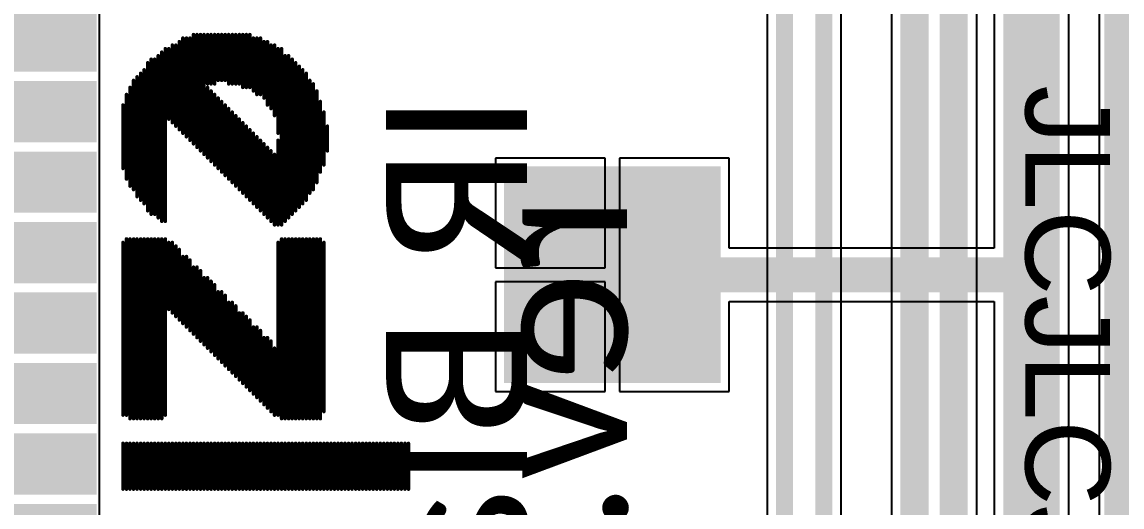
# Model space of a CAD drawing. Header units: millimetres. Extents: x -0.42 to 2.4, y -0.33 to 1.81.
# Drawn here: x 1.186 to 1.966, y 0.5 to 0.844 of the extents above; entities that cross this region are included whole.
import ezdxf

# ---------------------------------------------------------------- set-up
doc = ezdxf.new("R2010")
doc.units = ezdxf.units.MM
doc.header["$MEASUREMENT"] = 0
for name, color, linetype in [('BottomLayer', 5, 'Continuous'), ('BottomOverlay', 54, 'Continuous'), ('KeepOutLayer', 6, 'Continuous'), ('Mechanical2', 216, 'Continuous'), ('TopLayer', 1, 'Continuous'), ('TopOverlay', 2, 'Continuous'), ('TopPaste', 8, 'Continuous'), ('TopSolder', 216, 'Continuous')]:
    doc.layers.add(name, color=color, linetype=linetype)
doc.styles.add('Arial', font='arial.ttf', dxfattribs={"height": 0.2})
doc.styles.add('Calibri', font='calibriz.ttf', dxfattribs={"height": 0.2})

# ---------------------------------------------------------------- blocks, each defined once
blk = doc.blocks.new('41_SMD_M______19')
at = {"layer": 'KeepOutLayer'}
blk.add_hatch(color=6, dxfattribs=at).paths.add_polyline_path([(-0.356, 0.40492), (0.356, 0.40492), (0.356, 0.64492), (-0.356, 0.64492)])
at = {"layer": 'TopLayer'}
for points in [[(-0.13189, 0.12244), (0.01378, 0.12244), (0.01378, -0.02323), (-0.13189, -0.02323)], [(-0.24252, -0.37913), (-0.24252, -0.32008), (-0.20709, -0.32008), (-0.20709, -0.37913)], [(-0.19252, -0.37913), (-0.19252, -0.32008), (-0.15709, -0.32008), (-0.15709, -0.37913)], [(-0.14252, -0.37913), (-0.14252, -0.32008), (-0.10709, -0.32008), (-0.10709, -0.37913)], [(-0.09252, -0.37913), (-0.09252, -0.32008), (-0.05709, -0.32008), (-0.05709, -0.37913)], [(-0.04252, -0.37913), (-0.04252, -0.32008), (-0.00709, -0.32008), (-0.00709, -0.37913)], [(0.00748, -0.37913), (0.00748, -0.32008), (0.04291, -0.32008), (0.04291, -0.37913)], [(0.05748, -0.37913), (0.05748, -0.32008), (0.09291, -0.32008), (0.09291, -0.37913)]]:
    blk.add_hatch(color=1, dxfattribs=at).paths.add_polyline_path(points)
at = {"layer": 'TopPaste'}
for points in [[(-0.13189, 0.12244), (0.01378, 0.12244), (0.01378, -0.02323), (-0.13189, -0.02323)], [(-0.24252, -0.37913), (-0.24252, -0.32008), (-0.20709, -0.32008), (-0.20709, -0.37913)], [(-0.19252, -0.37913), (-0.19252, -0.32008), (-0.15709, -0.32008), (-0.15709, -0.37913)], [(-0.14252, -0.37913), (-0.14252, -0.32008), (-0.10709, -0.32008), (-0.10709, -0.37913)], [(-0.09252, -0.37913), (-0.09252, -0.32008), (-0.05709, -0.32008), (-0.05709, -0.37913)], [(-0.04252, -0.37913), (-0.04252, -0.32008), (-0.00709, -0.32008), (-0.00709, -0.37913)], [(0.00748, -0.37913), (0.00748, -0.32008), (0.04291, -0.32008), (0.04291, -0.37913)], [(0.05748, -0.37913), (0.05748, -0.32008), (0.09291, -0.32008), (0.09291, -0.37913)]]:
    blk.add_hatch(color=8, dxfattribs=at).paths.add_polyline_path(points)
at = {"layer": 'TopSolder'}
for points in [[(-0.13589, 0.12644), (0.01778, 0.12644), (0.01778, -0.02723), (-0.13589, -0.02723)], [(-0.24652, -0.38313), (-0.24652, -0.31608), (-0.20309, -0.31608), (-0.20309, -0.38313)], [(-0.19652, -0.38313), (-0.19652, -0.31608), (-0.15309, -0.31608), (-0.15309, -0.38313)], [(-0.14652, -0.38313), (-0.14652, -0.31608), (-0.10309, -0.31608), (-0.10309, -0.38313)], [(-0.09652, -0.38313), (-0.09652, -0.31608), (-0.05309, -0.31608), (-0.05309, -0.38313)], [(-0.04652, -0.38313), (-0.04652, -0.31608), (-0.00309, -0.31608), (-0.00309, -0.38313)], [(0.00348, -0.38313), (0.00348, -0.31608), (0.04691, -0.31608), (0.04691, -0.38313)], [(0.05348, -0.38313), (0.05348, -0.31608), (0.09691, -0.31608), (0.09691, -0.38313)], [(0.10348, -0.38313), (0.10348, -0.31608), (0.14691, -0.31608), (0.14691, -0.38313)]]:
    blk.add_hatch(color=216, dxfattribs=at).paths.add_polyline_path(points)
at = {"layer": 'TopOverlay', "const_width": 0.005}
blk.add_lwpolyline([(-0.35809, 0.40331), (0.35771, 0.40331)], dxfattribs=at)

msp = doc.modelspace()

# ---------------------------------------------------------------- hatches: boundary and pattern name
at = {"layer": 'TopLayer'}
msp.add_hatch(color=1, dxfattribs=at).paths.add_polyline_path([(1.882, 0.23), (1.922, 0.23), (1.922, 1.119), (1.882, 1.119)])

# ---------------------------------------------------------------- linework, layer by layer
at = {"layer": 'BottomLayer'}
for p, q in [((1.95, 1.448), (1.95, -0.168)), ((1.86309, 0.06139), (1.86309, 1.22914)), ((1.80269, 1.14324), (1.80269, 0.22276)), ((1.71443, 1.01905), (1.71443, 0.44074)), ((1.76684, 0.43761), (1.76684, 0.89038))]:
    msp.add_line(p, q, dxfattribs=at)
for points, const_width in [([(1.84677, 0.02468), (1.84677, 1.26302)], 0.02), ([(1.819, 0.216), (1.819, 1.15)], 0.02), ([(1.72667, 0.43567), (1.72667, 1.032)], 0.012), ([(1.75461, 0.43761), (1.75461, 0.90333)], 0.012)]:
    msp.add_lwpolyline(points, dxfattribs=dict(at, const_width=const_width))
at = {"layer": 'Mechanical2', "const_width": 0.01}
msp.add_lwpolyline([(1.95866, -0.178), (1.95866, 1.45586)], dxfattribs=at)
at = {"layer": 'TopLayer'}
for p, q in [((1.95, 1.448), (1.95, -0.168)), ((1.87551, 0.91447), (1.87551, 0.68343)), ((1.92849, 0.30055), (1.92849, 0.91047)), ((1.24092, 0.80903), (1.24092, 0.8516)), ((1.24092, 0.80531), (1.24092, 0.80903)), ((1.24092, 0.8016), (1.24092, 0.80531)), ((1.24092, 0.75903), (1.24092, 0.8016)), ((1.24092, 0.75531), (1.24092, 0.75903)), ((1.24092, 0.7516), (1.24092, 0.75531)), ((1.24092, 0.70903), (1.24092, 0.7516)), ((1.59961, 0.7474), (1.52177, 0.7474)), ((1.52177, 0.7474), (1.52177, 0.66957)), ((1.59961, 0.66957), (1.59961, 0.7474)), ((1.68744, 0.7474), (1.60961, 0.7474)), ((1.60961, 0.7474), (1.60961, 0.66457)), ((1.68744, 0.68343), (1.68744, 0.7474)), ((1.24092, 0.70531), (1.24092, 0.70903)), ((1.24092, 0.7016), (1.24092, 0.70531)), ((1.24092, 0.65903), (1.24092, 0.7016)), ((1.87551, 0.68343), (1.68744, 0.68343)), ((1.52177, 0.66957), (1.59961, 0.66957)), ((1.60961, 0.66457), (1.60961, 0.58173)), ((1.24092, 0.65531), (1.24092, 0.65903)), ((1.59961, 0.65957), (1.52177, 0.65957)), ((1.52177, 0.65957), (1.52177, 0.58173)), ((1.59961, 0.58173), (1.59961, 0.65957)), ((1.24092, 0.6516), (1.24092, 0.65531)), ((1.24092, 0.60903), (1.24092, 0.6516)), ((1.68744, 0.58173), (1.68744, 0.6457)), ((1.68744, 0.6457), (1.87551, 0.6457)), ((1.87551, 0.6457), (1.87551, 0.29655)), ((1.24092, 0.60531), (1.24092, 0.60903)), ((1.24092, 0.6016), (1.24092, 0.60531)), ((1.24092, 0.55903), (1.24092, 0.6016)), ((1.52177, 0.58173), (1.59961, 0.58173)), ((1.60961, 0.58173), (1.68744, 0.58173)), ((1.24092, 0.55531), (1.24092, 0.55903)), ((1.24092, 0.5516), (1.24092, 0.55531)), ((1.24092, 0.50903), (1.24092, 0.5516)), ((1.24092, 0.50531), (1.24092, 0.50903)), ((1.24092, 0.5016), (1.24092, 0.50531)), ((1.24092, 0.45903), (1.24092, 0.5016))]:
    msp.add_line(p, q, dxfattribs=at)
at = {"layer": 'TopLayer', "const_width": 0.025}
for points in [[(1.90461, 0.663), (1.90461, 0.95)], [(1.60461, 0.66457), (1.90304, 0.66457)], [(1.90304, 0.66457), (1.90461, 0.663)], [(1.90461, 0.26102), (1.90461, 0.663)]]:
    msp.add_lwpolyline(points, dxfattribs=at)
at = {"layer": 'TopLayer', "const_width": 0.0125}
for points in [[(1.59836, 0.66457, 1), (1.61086, 0.66457, 1)], [(1.89679, 0.66457, 1), (1.90929, 0.66457, 1)], [(1.89679, 0.66457, 1), (1.90929, 0.66457, 1)], [(1.89836, 0.663, 1), (1.91086, 0.663, 1)], [(1.89836, 0.663, 1), (1.91086, 0.663, 1)], [(1.89836, 0.663, 1), (1.91086, 0.663, 1)]]:
    msp.add_lwpolyline(points, format="xyb", close=True, dxfattribs=at)
at = {"layer": 'TopOverlay', "const_width": 0.0025}
for points in [[(1.3075, 0.7575), (1.3075, 0.835)], [(1.31, 0.755), (1.31, 0.835)], [(1.3125, 0.7525), (1.3125, 0.835)], [(1.315, 0.75), (1.315, 0.835)], [(1.3175, 0.8), (1.3175, 0.835)], [(1.32, 0.8), (1.32, 0.835)], [(1.3225, 0.8), (1.3225, 0.835)], [(1.325, 0.8025), (1.325, 0.835)], [(1.3275, 0.8025), (1.3275, 0.835)], [(1.33, 0.8025), (1.33, 0.835)], [(1.3325, 0.8), (1.3325, 0.835)], [(1.335, 0.8), (1.335, 0.835)], [(1.3375, 0.8), (1.3375, 0.835)], [(1.34, 0.8), (1.34, 0.835)], [(1.3425, 0.7975), (1.3425, 0.835)], [(1.345, 0.7975), (1.345, 0.835)], [(1.3475, 0.7975), (1.3475, 0.835)], [(1.2925, 0.7725), (1.2925, 0.8275)], [(1.295, 0.77), (1.295, 0.8275)], [(1.2975, 0.7675), (1.2975, 0.83)], [(1.3, 0.765), (1.3, 0.8325)], [(1.3025, 0.7625), (1.3025, 0.8325)], [(1.305, 0.76), (1.305, 0.8325)], [(1.35, 0.795), (1.35, 0.8325)], [(1.3525, 0.7925), (1.3525, 0.8325)], [(1.355, 0.7925), (1.355, 0.8325)], [(1.3575, 0.79), (1.3575, 0.83)], [(1.36, 0.785), (1.36, 0.83)], [(1.3625, 0.7825), (1.3625, 0.8275)], [(1.365, 0.7775), (1.365, 0.8275)], [(1.2825, 0.705), (1.2825, 0.82)], [(1.285, 0.7025), (1.285, 0.8225)], [(1.2875, 0.7025), (1.2875, 0.825)], [(1.29, 0.775), (1.29, 0.825)], [(1.3675, 0.765), (1.3675, 0.825)], [(1.37, 0.7), (1.37, 0.825)], [(1.3725, 0.7025), (1.3725, 0.82)], [(1.375, 0.705), (1.375, 0.82)], [(1.275, 0.71), (1.275, 0.815)], [(1.2775, 0.7075), (1.2775, 0.8175)], [(1.28, 0.7075), (1.28, 0.8175)], [(1.3775, 0.7075), (1.3775, 0.8175)], [(1.38, 0.71), (1.38, 0.815)], [(1.3825, 0.7125), (1.3825, 0.8125)], [(1.265, 0.725), (1.265, 0.8025)], [(1.2675, 0.72), (1.2675, 0.805)], [(1.27, 0.7175), (1.27, 0.8075)], [(1.2725, 0.715), (1.2725, 0.81)], [(1.385, 0.715), (1.385, 0.81)], [(1.3875, 0.7175), (1.3875, 0.8075)], [(1.39, 0.7225), (1.39, 0.8025)], [(1.2625, 0.7275), (1.2625, 0.7975)], [(1.3175, 0.7475), (1.3175, 0.7975)], [(1.32, 0.745), (1.32, 0.795)], [(1.3925, 0.725), (1.3925, 0.8)], [(1.395, 0.73), (1.395, 0.795)], [(1.26, 0.7325), (1.26, 0.7925)], [(1.3225, 0.7425), (1.3225, 0.7925)], [(1.325, 0.74), (1.325, 0.79)], [(1.3275, 0.7375), (1.3275, 0.7875)], [(1.3975, 0.7375), (1.3975, 0.7875)], [(1.2575, 0.74), (1.2575, 0.785)], [(1.33, 0.735), (1.33, 0.785)], [(1.3325, 0.7325), (1.3325, 0.7825)], [(1.335, 0.73), (1.335, 0.78)], [(1.4, 0.7425), (1.4, 0.78)], [(1.3375, 0.7275), (1.3375, 0.7775)], [(1.34, 0.725), (1.34, 0.775)], [(1.3425, 0.7225), (1.3425, 0.7725)], [(1.345, 0.72), (1.345, 0.77)], [(1.3475, 0.7175), (1.3475, 0.7675)], [(1.35, 0.715), (1.35, 0.765)], [(1.4025, 0.7525), (1.4025, 0.77)], [(1.3525, 0.7125), (1.3525, 0.7625)], [(1.355, 0.71), (1.355, 0.76)], [(1.3575, 0.7075), (1.3575, 0.7575)], [(1.3675, 0.7), (1.3675, 0.76)], [(1.36, 0.705), (1.36, 0.755)], [(1.3625, 0.7025), (1.3625, 0.7525)], [(1.365, 0.7), (1.365, 0.75)], [(1.2575, 0.565), (1.2575, 0.6875)], [(1.26, 0.565), (1.26, 0.69)], [(1.2625, 0.5625), (1.2625, 0.69)], [(1.265, 0.5625), (1.265, 0.69)], [(1.2675, 0.5625), (1.2675, 0.69)], [(1.27, 0.5625), (1.27, 0.69)], [(1.2725, 0.5625), (1.2725, 0.69)], [(1.275, 0.5625), (1.275, 0.69)], [(1.2775, 0.5625), (1.2775, 0.69)], [(1.28, 0.5625), (1.28, 0.69)], [(1.2825, 0.5625), (1.2825, 0.69)], [(1.285, 0.5625), (1.285, 0.69)], [(1.2875, 0.565), (1.2875, 0.69)], [(1.29, 0.64), (1.29, 0.6875)], [(1.2925, 0.6375), (1.2925, 0.6875)], [(1.3675, 0.565), (1.3675, 0.6875)], [(1.37, 0.5625), (1.37, 0.69)], [(1.3725, 0.5625), (1.3725, 0.69)], [(1.375, 0.5625), (1.375, 0.69)], [(1.3775, 0.5625), (1.3775, 0.69)], [(1.38, 0.5625), (1.38, 0.69)], [(1.3825, 0.5625), (1.3825, 0.69)], [(1.385, 0.5625), (1.385, 0.69)], [(1.3875, 0.5625), (1.3875, 0.69)], [(1.39, 0.5625), (1.39, 0.69)], [(1.3925, 0.5625), (1.3925, 0.69)], [(1.395, 0.5625), (1.395, 0.69)], [(1.3975, 0.5625), (1.3975, 0.69)], [(1.4, 0.5675), (1.4, 0.6875)], [(1.295, 0.635), (1.295, 0.685)], [(1.2975, 0.6325), (1.2975, 0.6825)], [(1.3, 0.63), (1.3, 0.6775)], [(1.3025, 0.6275), (1.3025, 0.6775)], [(1.305, 0.625), (1.305, 0.675)], [(1.3075, 0.6225), (1.3075, 0.67)], [(1.31, 0.62), (1.31, 0.67)], [(1.3125, 0.6175), (1.3125, 0.6675)], [(1.315, 0.615), (1.315, 0.6625)], [(1.3175, 0.6125), (1.3175, 0.6625)], [(1.32, 0.61), (1.32, 0.66)], [(1.3225, 0.6075), (1.3225, 0.6575)], [(1.325, 0.605), (1.325, 0.6525)], [(1.3275, 0.6025), (1.3275, 0.6525)], [(1.33, 0.6), (1.33, 0.65)], [(1.3325, 0.5975), (1.3325, 0.645)], [(1.335, 0.595), (1.335, 0.645)], [(1.3375, 0.5925), (1.3375, 0.6425)], [(1.34, 0.59), (1.34, 0.6375)], [(1.3425, 0.5875), (1.3425, 0.6375)], [(1.345, 0.585), (1.345, 0.635)], [(1.3475, 0.5825), (1.3475, 0.6325)], [(1.35, 0.58), (1.35, 0.6275)], [(1.3525, 0.5775), (1.3525, 0.6275)], [(1.355, 0.575), (1.355, 0.625)], [(1.3575, 0.5725), (1.3575, 0.62)], [(1.36, 0.57), (1.36, 0.62)], [(1.3625, 0.5675), (1.3625, 0.6175)], [(1.365, 0.565), (1.365, 0.6125)], [(1.2575, 0.5125), (1.2575, 0.545)], [(1.26, 0.5125), (1.26, 0.545)], [(1.2625, 0.5125), (1.2625, 0.545)], [(1.265, 0.5125), (1.265, 0.545)], [(1.2675, 0.5125), (1.2675, 0.545)], [(1.27, 0.5125), (1.27, 0.545)], [(1.2725, 0.5125), (1.2725, 0.545)], [(1.275, 0.5125), (1.275, 0.545)], [(1.2775, 0.5125), (1.2775, 0.545)], [(1.28, 0.5125), (1.28, 0.545)], [(1.2825, 0.5125), (1.2825, 0.545)], [(1.285, 0.5125), (1.285, 0.545)], [(1.2875, 0.5125), (1.2875, 0.545)], [(1.29, 0.5125), (1.29, 0.545)], [(1.2925, 0.5125), (1.2925, 0.545)], [(1.295, 0.5125), (1.295, 0.545)], [(1.2975, 0.5125), (1.2975, 0.545)], [(1.3, 0.5125), (1.3, 0.545)], [(1.3025, 0.5125), (1.3025, 0.545)], [(1.305, 0.5125), (1.305, 0.545)], [(1.3075, 0.5125), (1.3075, 0.545)], [(1.31, 0.5125), (1.31, 0.545)], [(1.3125, 0.5125), (1.3125, 0.545)], [(1.315, 0.5125), (1.315, 0.545)], [(1.3175, 0.5125), (1.3175, 0.545)], [(1.32, 0.5125), (1.32, 0.545)], [(1.3225, 0.5125), (1.3225, 0.545)], [(1.325, 0.5125), (1.325, 0.545)], [(1.3275, 0.5125), (1.3275, 0.545)], [(1.33, 0.5125), (1.33, 0.545)], [(1.3325, 0.5125), (1.3325, 0.545)], [(1.335, 0.5125), (1.335, 0.545)], [(1.3375, 0.5125), (1.3375, 0.545)], [(1.34, 0.5125), (1.34, 0.545)], [(1.3425, 0.5125), (1.3425, 0.545)], [(1.345, 0.5125), (1.345, 0.545)], [(1.3475, 0.5125), (1.3475, 0.545)], [(1.35, 0.5125), (1.35, 0.545)], [(1.3525, 0.5125), (1.3525, 0.545)], [(1.355, 0.5125), (1.355, 0.545)], [(1.3575, 0.5125), (1.3575, 0.545)], [(1.36, 0.5125), (1.36, 0.545)], [(1.3625, 0.5125), (1.3625, 0.545)], [(1.365, 0.5125), (1.365, 0.545)], [(1.3675, 0.5125), (1.3675, 0.545)], [(1.37, 0.5125), (1.37, 0.545)], [(1.3725, 0.5125), (1.3725, 0.545)], [(1.375, 0.5125), (1.375, 0.545)], [(1.3775, 0.5125), (1.3775, 0.545)], [(1.38, 0.5125), (1.38, 0.545)], [(1.3825, 0.5125), (1.3825, 0.545)], [(1.385, 0.5125), (1.385, 0.545)], [(1.3875, 0.5125), (1.3875, 0.545)], [(1.39, 0.5125), (1.39, 0.545)], [(1.3925, 0.5125), (1.3925, 0.545)], [(1.395, 0.5125), (1.395, 0.545)], [(1.3975, 0.5125), (1.3975, 0.545)], [(1.4, 0.5125), (1.4, 0.545)], [(1.4025, 0.5125), (1.4025, 0.545)], [(1.405, 0.5125), (1.405, 0.545)], [(1.4075, 0.5125), (1.4075, 0.545)], [(1.41, 0.5125), (1.41, 0.545)], [(1.4125, 0.5125), (1.4125, 0.545)], [(1.415, 0.5125), (1.415, 0.545)], [(1.4175, 0.5125), (1.4175, 0.545)], [(1.42, 0.5125), (1.42, 0.545)], [(1.4225, 0.5125), (1.4225, 0.545)], [(1.425, 0.5125), (1.425, 0.545)], [(1.4275, 0.5125), (1.4275, 0.545)], [(1.43, 0.5125), (1.43, 0.545)], [(1.4325, 0.5125), (1.4325, 0.545)], [(1.435, 0.5125), (1.435, 0.545)], [(1.4375, 0.5125), (1.4375, 0.545)], [(1.44, 0.5125), (1.44, 0.545)], [(1.4425, 0.5125), (1.4425, 0.545)], [(1.445, 0.5125), (1.445, 0.545)], [(1.4475, 0.5125), (1.4475, 0.545)], [(1.45, 0.5125), (1.45, 0.545)], [(1.4525, 0.5125), (1.4525, 0.545)], [(1.455, 0.5125), (1.455, 0.545)], [(1.4575, 0.5125), (1.4575, 0.545)], [(1.46, 0.5125), (1.46, 0.545)]]:
    msp.add_lwpolyline(points, dxfattribs=at)
at = {"layer": 'TopOverlay', "const_width": 0.00125}
for points in [[(1.30688, 0.835, 1), (1.30812, 0.835, 1)], [(1.30937, 0.835, 1), (1.31062, 0.835, 1)], [(1.31187, 0.835, 1), (1.31313, 0.835, 1)], [(1.31438, 0.835, 1), (1.31563, 0.835, 1)], [(1.31688, 0.835, 1), (1.31812, 0.835, 1)], [(1.31937, 0.835, 1), (1.32062, 0.835, 1)], [(1.32187, 0.835, 1), (1.32313, 0.835, 1)], [(1.32438, 0.835, 1), (1.32563, 0.835, 1)], [(1.32688, 0.835, 1), (1.32812, 0.835, 1)], [(1.32937, 0.835, 1), (1.33062, 0.835, 1)], [(1.33187, 0.835, 1), (1.33312, 0.835, 1)], [(1.33438, 0.835, 1), (1.33563, 0.835, 1)], [(1.33688, 0.835, 1), (1.33813, 0.835, 1)], [(1.33937, 0.835, 1), (1.34062, 0.835, 1)], [(1.34187, 0.835, 1), (1.34312, 0.835, 1)], [(1.34438, 0.835, 1), (1.34563, 0.835, 1)], [(1.34688, 0.835, 1), (1.34813, 0.835, 1)], [(1.29188, 0.8275, 1), (1.29313, 0.8275, 1)], [(1.29438, 0.8275, 1), (1.29563, 0.8275, 1)], [(1.29688, 0.83, 1), (1.29812, 0.83, 1)], [(1.29937, 0.8325, 1), (1.30062, 0.8325, 1)], [(1.30187, 0.8325, 1), (1.30313, 0.8325, 1)], [(1.30438, 0.8325, 1), (1.30563, 0.8325, 1)], [(1.34937, 0.8325, 1), (1.35062, 0.8325, 1)], [(1.35187, 0.8325, 1), (1.35312, 0.8325, 1)], [(1.35438, 0.8325, 1), (1.35563, 0.8325, 1)], [(1.35688, 0.83, 1), (1.35813, 0.83, 1)], [(1.35938, 0.83, 1), (1.36062, 0.83, 1)], [(1.36187, 0.8275, 1), (1.36312, 0.8275, 1)], [(1.36437, 0.8275, 1), (1.36563, 0.8275, 1)], [(1.28188, 0.82, 1), (1.28313, 0.82, 1)], [(1.28438, 0.8225, 1), (1.28563, 0.8225, 1)], [(1.28687, 0.825, 1), (1.28812, 0.825, 1)], [(1.28937, 0.825, 1), (1.29062, 0.825, 1)], [(1.36688, 0.825, 1), (1.36813, 0.825, 1)], [(1.36938, 0.825, 1), (1.37062, 0.825, 1)], [(1.37187, 0.82, 1), (1.37312, 0.82, 1)], [(1.37437, 0.82, 1), (1.37563, 0.82, 1)], [(1.27438, 0.815, 1), (1.27563, 0.815, 1)], [(1.27687, 0.8175, 1), (1.27812, 0.8175, 1)], [(1.27937, 0.8175, 1), (1.28062, 0.8175, 1)], [(1.37688, 0.8175, 1), (1.37813, 0.8175, 1)], [(1.37938, 0.815, 1), (1.38062, 0.815, 1)], [(1.38187, 0.8125, 1), (1.38312, 0.8125, 1)], [(1.26438, 0.8025, 1), (1.26562, 0.8025, 1)], [(1.26687, 0.805, 1), (1.26812, 0.805, 1)], [(1.26937, 0.8075, 1), (1.27062, 0.8075, 1)], [(1.27188, 0.81, 1), (1.27313, 0.81, 1)], [(1.32438, 0.8025, 1), (1.32563, 0.8025, 1)], [(1.32688, 0.8025, 1), (1.32812, 0.8025, 1)], [(1.32937, 0.8025, 1), (1.33062, 0.8025, 1)], [(1.38437, 0.81, 1), (1.38563, 0.81, 1)], [(1.38688, 0.8075, 1), (1.38813, 0.8075, 1)], [(1.38938, 0.8025, 1), (1.39062, 0.8025, 1)], [(1.26188, 0.7975, 1), (1.26313, 0.7975, 1)], [(1.31688, 0.8, 1), (1.31812, 0.8, 1)], [(1.31688, 0.7975, 1), (1.31812, 0.7975, 1)], [(1.31937, 0.8, 1), (1.32062, 0.8, 1)], [(1.31937, 0.795, 1), (1.32062, 0.795, 1)], [(1.32187, 0.8, 1), (1.32313, 0.8, 1)], [(1.33187, 0.8, 1), (1.33312, 0.8, 1)], [(1.33438, 0.8, 1), (1.33563, 0.8, 1)], [(1.33688, 0.8, 1), (1.33813, 0.8, 1)], [(1.33937, 0.8, 1), (1.34062, 0.8, 1)], [(1.34187, 0.7975, 1), (1.34312, 0.7975, 1)], [(1.34438, 0.7975, 1), (1.34563, 0.7975, 1)], [(1.34688, 0.7975, 1), (1.34813, 0.7975, 1)], [(1.34937, 0.795, 1), (1.35062, 0.795, 1)], [(1.39187, 0.8, 1), (1.39312, 0.8, 1)], [(1.39437, 0.795, 1), (1.39562, 0.795, 1)], [(1.25937, 0.7925, 1), (1.26063, 0.7925, 1)], [(1.32187, 0.7925, 1), (1.32313, 0.7925, 1)], [(1.32438, 0.79, 1), (1.32563, 0.79, 1)], [(1.32688, 0.7875, 1), (1.32812, 0.7875, 1)], [(1.35187, 0.7925, 1), (1.35312, 0.7925, 1)], [(1.35438, 0.7925, 1), (1.35563, 0.7925, 1)], [(1.35688, 0.79, 1), (1.35813, 0.79, 1)], [(1.39688, 0.7875, 1), (1.39813, 0.7875, 1)], [(1.25687, 0.785, 1), (1.25812, 0.785, 1)], [(1.32937, 0.785, 1), (1.33062, 0.785, 1)], [(1.33187, 0.7825, 1), (1.33312, 0.7825, 1)], [(1.33438, 0.78, 1), (1.33563, 0.78, 1)], [(1.35938, 0.785, 1), (1.36062, 0.785, 1)], [(1.36187, 0.7825, 1), (1.36312, 0.7825, 1)], [(1.39938, 0.78, 1), (1.40063, 0.78, 1)], [(1.28937, 0.775, 1), (1.29062, 0.775, 1)], [(1.29188, 0.7725, 1), (1.29313, 0.7725, 1)], [(1.33688, 0.7775, 1), (1.33813, 0.7775, 1)], [(1.33937, 0.775, 1), (1.34062, 0.775, 1)], [(1.34187, 0.7725, 1), (1.34312, 0.7725, 1)], [(1.36437, 0.7775, 1), (1.36563, 0.7775, 1)], [(1.29438, 0.77, 1), (1.29563, 0.77, 1)], [(1.29688, 0.7675, 1), (1.29812, 0.7675, 1)], [(1.29937, 0.765, 1), (1.30062, 0.765, 1)], [(1.34438, 0.77, 1), (1.34563, 0.77, 1)], [(1.34688, 0.7675, 1), (1.34813, 0.7675, 1)], [(1.34937, 0.765, 1), (1.35062, 0.765, 1)], [(1.36688, 0.765, 1), (1.36813, 0.765, 1)], [(1.40187, 0.77, 1), (1.40312, 0.77, 1)], [(1.30187, 0.7625, 1), (1.30313, 0.7625, 1)], [(1.30438, 0.76, 1), (1.30563, 0.76, 1)], [(1.30688, 0.7575, 1), (1.30812, 0.7575, 1)], [(1.35187, 0.7625, 1), (1.35312, 0.7625, 1)], [(1.35438, 0.76, 1), (1.35563, 0.76, 1)], [(1.35688, 0.7575, 1), (1.35813, 0.7575, 1)], [(1.36688, 0.76, 1), (1.36813, 0.76, 1)], [(1.30937, 0.755, 1), (1.31062, 0.755, 1)], [(1.31187, 0.7525, 1), (1.31313, 0.7525, 1)], [(1.31438, 0.75, 1), (1.31563, 0.75, 1)], [(1.35938, 0.755, 1), (1.36062, 0.755, 1)], [(1.36187, 0.7525, 1), (1.36312, 0.7525, 1)], [(1.36437, 0.75, 1), (1.36563, 0.75, 1)], [(1.40187, 0.7525, 1), (1.40312, 0.7525, 1)], [(1.31688, 0.7475, 1), (1.31812, 0.7475, 1)], [(1.31937, 0.745, 1), (1.32062, 0.745, 1)], [(1.32187, 0.7425, 1), (1.32313, 0.7425, 1)], [(1.39938, 0.7425, 1), (1.40063, 0.7425, 1)], [(1.25687, 0.74, 1), (1.25812, 0.74, 1)], [(1.25937, 0.7325, 1), (1.26063, 0.7325, 1)], [(1.32438, 0.74, 1), (1.32563, 0.74, 1)], [(1.32688, 0.7375, 1), (1.32812, 0.7375, 1)], [(1.32937, 0.735, 1), (1.33062, 0.735, 1)], [(1.33187, 0.7325, 1), (1.33312, 0.7325, 1)], [(1.39688, 0.7375, 1), (1.39813, 0.7375, 1)], [(1.26188, 0.7275, 1), (1.26313, 0.7275, 1)], [(1.26438, 0.725, 1), (1.26562, 0.725, 1)], [(1.33438, 0.73, 1), (1.33563, 0.73, 1)], [(1.33688, 0.7275, 1), (1.33813, 0.7275, 1)], [(1.33937, 0.725, 1), (1.34062, 0.725, 1)], [(1.39187, 0.725, 1), (1.39312, 0.725, 1)], [(1.39437, 0.73, 1), (1.39562, 0.73, 1)], [(1.26687, 0.72, 1), (1.26812, 0.72, 1)], [(1.26937, 0.7175, 1), (1.27062, 0.7175, 1)], [(1.34187, 0.7225, 1), (1.34312, 0.7225, 1)], [(1.34438, 0.72, 1), (1.34563, 0.72, 1)], [(1.34688, 0.7175, 1), (1.34813, 0.7175, 1)], [(1.38688, 0.7175, 1), (1.38813, 0.7175, 1)], [(1.38938, 0.7225, 1), (1.39062, 0.7225, 1)], [(1.27188, 0.715, 1), (1.27313, 0.715, 1)], [(1.27438, 0.71, 1), (1.27563, 0.71, 1)], [(1.34937, 0.715, 1), (1.35062, 0.715, 1)], [(1.35187, 0.7125, 1), (1.35312, 0.7125, 1)], [(1.35438, 0.71, 1), (1.35563, 0.71, 1)], [(1.37938, 0.71, 1), (1.38062, 0.71, 1)], [(1.38187, 0.7125, 1), (1.38312, 0.7125, 1)], [(1.38437, 0.715, 1), (1.38563, 0.715, 1)], [(1.27687, 0.7075, 1), (1.27812, 0.7075, 1)], [(1.27937, 0.7075, 1), (1.28062, 0.7075, 1)], [(1.28188, 0.705, 1), (1.28313, 0.705, 1)], [(1.28438, 0.7025, 1), (1.28563, 0.7025, 1)], [(1.28687, 0.7025, 1), (1.28812, 0.7025, 1)], [(1.35688, 0.7075, 1), (1.35813, 0.7075, 1)], [(1.35938, 0.705, 1), (1.36062, 0.705, 1)], [(1.36187, 0.7025, 1), (1.36312, 0.7025, 1)], [(1.37187, 0.7025, 1), (1.37312, 0.7025, 1)], [(1.37437, 0.705, 1), (1.37563, 0.705, 1)], [(1.37688, 0.7075, 1), (1.37813, 0.7075, 1)], [(1.36437, 0.7, 1), (1.36563, 0.7, 1)], [(1.36688, 0.7, 1), (1.36813, 0.7, 1)], [(1.36938, 0.7, 1), (1.37062, 0.7, 1)], [(1.25687, 0.6875, 1), (1.25812, 0.6875, 1)], [(1.25937, 0.69, 1), (1.26063, 0.69, 1)], [(1.26188, 0.69, 1), (1.26313, 0.69, 1)], [(1.26438, 0.69, 1), (1.26562, 0.69, 1)], [(1.26687, 0.69, 1), (1.26812, 0.69, 1)], [(1.26937, 0.69, 1), (1.27062, 0.69, 1)], [(1.27188, 0.69, 1), (1.27313, 0.69, 1)], [(1.27438, 0.69, 1), (1.27563, 0.69, 1)], [(1.27687, 0.69, 1), (1.27812, 0.69, 1)], [(1.27937, 0.69, 1), (1.28062, 0.69, 1)], [(1.28188, 0.69, 1), (1.28313, 0.69, 1)], [(1.28438, 0.69, 1), (1.28563, 0.69, 1)], [(1.28687, 0.69, 1), (1.28812, 0.69, 1)], [(1.28937, 0.6875, 1), (1.29062, 0.6875, 1)], [(1.29188, 0.6875, 1), (1.29313, 0.6875, 1)], [(1.36688, 0.6875, 1), (1.36813, 0.6875, 1)], [(1.36938, 0.69, 1), (1.37062, 0.69, 1)], [(1.37187, 0.69, 1), (1.37312, 0.69, 1)], [(1.37437, 0.69, 1), (1.37563, 0.69, 1)], [(1.37688, 0.69, 1), (1.37813, 0.69, 1)], [(1.37938, 0.69, 1), (1.38062, 0.69, 1)], [(1.38187, 0.69, 1), (1.38312, 0.69, 1)], [(1.38437, 0.69, 1), (1.38563, 0.69, 1)], [(1.38688, 0.69, 1), (1.38813, 0.69, 1)], [(1.38938, 0.69, 1), (1.39062, 0.69, 1)], [(1.39187, 0.69, 1), (1.39312, 0.69, 1)], [(1.39437, 0.69, 1), (1.39562, 0.69, 1)], [(1.39688, 0.69, 1), (1.39813, 0.69, 1)], [(1.39938, 0.6875, 1), (1.40063, 0.6875, 1)], [(1.29438, 0.685, 1), (1.29563, 0.685, 1)], [(1.29688, 0.6825, 1), (1.29812, 0.6825, 1)], [(1.29937, 0.6775, 1), (1.30062, 0.6775, 1)], [(1.30187, 0.6775, 1), (1.30313, 0.6775, 1)], [(1.30438, 0.675, 1), (1.30563, 0.675, 1)], [(1.30688, 0.67, 1), (1.30812, 0.67, 1)], [(1.30937, 0.67, 1), (1.31062, 0.67, 1)], [(1.31187, 0.6675, 1), (1.31313, 0.6675, 1)], [(1.31438, 0.6625, 1), (1.31563, 0.6625, 1)], [(1.31688, 0.6625, 1), (1.31812, 0.6625, 1)], [(1.31937, 0.66, 1), (1.32062, 0.66, 1)], [(1.32187, 0.6575, 1), (1.32313, 0.6575, 1)], [(1.32438, 0.6525, 1), (1.32563, 0.6525, 1)], [(1.32688, 0.6525, 1), (1.32812, 0.6525, 1)], [(1.32937, 0.65, 1), (1.33062, 0.65, 1)], [(1.28937, 0.64, 1), (1.29062, 0.64, 1)], [(1.33187, 0.645, 1), (1.33312, 0.645, 1)], [(1.33438, 0.645, 1), (1.33563, 0.645, 1)], [(1.33688, 0.6425, 1), (1.33813, 0.6425, 1)], [(1.29188, 0.6375, 1), (1.29313, 0.6375, 1)], [(1.29438, 0.635, 1), (1.29563, 0.635, 1)], [(1.29688, 0.6325, 1), (1.29812, 0.6325, 1)], [(1.33937, 0.6375, 1), (1.34062, 0.6375, 1)], [(1.34187, 0.6375, 1), (1.34312, 0.6375, 1)], [(1.34438, 0.635, 1), (1.34563, 0.635, 1)], [(1.34688, 0.6325, 1), (1.34813, 0.6325, 1)], [(1.29937, 0.63, 1), (1.30062, 0.63, 1)], [(1.30187, 0.6275, 1), (1.30313, 0.6275, 1)], [(1.30438, 0.625, 1), (1.30563, 0.625, 1)], [(1.34937, 0.6275, 1), (1.35062, 0.6275, 1)], [(1.35187, 0.6275, 1), (1.35312, 0.6275, 1)], [(1.35438, 0.625, 1), (1.35563, 0.625, 1)], [(1.30688, 0.6225, 1), (1.30812, 0.6225, 1)], [(1.30937, 0.62, 1), (1.31062, 0.62, 1)], [(1.31187, 0.6175, 1), (1.31313, 0.6175, 1)], [(1.35688, 0.62, 1), (1.35813, 0.62, 1)], [(1.35938, 0.62, 1), (1.36062, 0.62, 1)], [(1.36187, 0.6175, 1), (1.36312, 0.6175, 1)], [(1.31438, 0.615, 1), (1.31563, 0.615, 1)], [(1.31688, 0.6125, 1), (1.31812, 0.6125, 1)], [(1.31937, 0.61, 1), (1.32062, 0.61, 1)], [(1.32187, 0.6075, 1), (1.32313, 0.6075, 1)], [(1.36437, 0.6125, 1), (1.36563, 0.6125, 1)], [(1.32438, 0.605, 1), (1.32563, 0.605, 1)], [(1.32688, 0.6025, 1), (1.32812, 0.6025, 1)], [(1.32937, 0.6, 1), (1.33062, 0.6, 1)], [(1.33187, 0.5975, 1), (1.33312, 0.5975, 1)], [(1.33438, 0.595, 1), (1.33563, 0.595, 1)], [(1.33688, 0.5925, 1), (1.33813, 0.5925, 1)], [(1.33937, 0.59, 1), (1.34062, 0.59, 1)], [(1.34187, 0.5875, 1), (1.34312, 0.5875, 1)], [(1.34438, 0.585, 1), (1.34563, 0.585, 1)], [(1.34688, 0.5825, 1), (1.34813, 0.5825, 1)], [(1.34937, 0.58, 1), (1.35062, 0.58, 1)], [(1.35187, 0.5775, 1), (1.35312, 0.5775, 1)], [(1.35438, 0.575, 1), (1.35563, 0.575, 1)], [(1.35688, 0.5725, 1), (1.35813, 0.5725, 1)], [(1.35938, 0.57, 1), (1.36062, 0.57, 1)], [(1.25687, 0.565, 1), (1.25812, 0.565, 1)], [(1.25937, 0.565, 1), (1.26063, 0.565, 1)], [(1.26188, 0.5625, 1), (1.26313, 0.5625, 1)], [(1.26438, 0.5625, 1), (1.26562, 0.5625, 1)], [(1.26687, 0.5625, 1), (1.26812, 0.5625, 1)], [(1.26937, 0.5625, 1), (1.27062, 0.5625, 1)], [(1.27188, 0.5625, 1), (1.27313, 0.5625, 1)], [(1.27438, 0.5625, 1), (1.27563, 0.5625, 1)], [(1.27687, 0.5625, 1), (1.27812, 0.5625, 1)], [(1.27937, 0.5625, 1), (1.28062, 0.5625, 1)], [(1.28188, 0.5625, 1), (1.28313, 0.5625, 1)], [(1.28438, 0.5625, 1), (1.28563, 0.5625, 1)], [(1.28687, 0.565, 1), (1.28812, 0.565, 1)], [(1.36187, 0.5675, 1), (1.36312, 0.5675, 1)], [(1.36437, 0.565, 1), (1.36563, 0.565, 1)], [(1.36688, 0.565, 1), (1.36813, 0.565, 1)], [(1.36938, 0.5625, 1), (1.37062, 0.5625, 1)], [(1.37187, 0.5625, 1), (1.37312, 0.5625, 1)], [(1.37437, 0.5625, 1), (1.37563, 0.5625, 1)], [(1.37688, 0.5625, 1), (1.37813, 0.5625, 1)], [(1.37938, 0.5625, 1), (1.38062, 0.5625, 1)], [(1.38187, 0.5625, 1), (1.38312, 0.5625, 1)], [(1.38437, 0.5625, 1), (1.38563, 0.5625, 1)], [(1.38688, 0.5625, 1), (1.38813, 0.5625, 1)], [(1.38938, 0.5625, 1), (1.39062, 0.5625, 1)], [(1.39187, 0.5625, 1), (1.39312, 0.5625, 1)], [(1.39437, 0.5625, 1), (1.39562, 0.5625, 1)], [(1.39688, 0.5625, 1), (1.39813, 0.5625, 1)], [(1.39938, 0.5675, 1), (1.40063, 0.5675, 1)], [(1.25687, 0.545, 1), (1.25812, 0.545, 1)], [(1.25937, 0.545, 1), (1.26063, 0.545, 1)], [(1.26188, 0.545, 1), (1.26313, 0.545, 1)], [(1.26438, 0.545, 1), (1.26562, 0.545, 1)], [(1.26687, 0.545, 1), (1.26812, 0.545, 1)], [(1.26937, 0.545, 1), (1.27062, 0.545, 1)], [(1.27188, 0.545, 1), (1.27313, 0.545, 1)], [(1.27438, 0.545, 1), (1.27563, 0.545, 1)], [(1.27687, 0.545, 1), (1.27812, 0.545, 1)], [(1.27937, 0.545, 1), (1.28062, 0.545, 1)], [(1.28188, 0.545, 1), (1.28313, 0.545, 1)], [(1.28438, 0.545, 1), (1.28563, 0.545, 1)], [(1.28687, 0.545, 1), (1.28812, 0.545, 1)], [(1.28937, 0.545, 1), (1.29062, 0.545, 1)], [(1.29188, 0.545, 1), (1.29313, 0.545, 1)], [(1.29438, 0.545, 1), (1.29563, 0.545, 1)], [(1.29688, 0.545, 1), (1.29812, 0.545, 1)], [(1.29937, 0.545, 1), (1.30062, 0.545, 1)], [(1.30187, 0.545, 1), (1.30313, 0.545, 1)], [(1.30438, 0.545, 1), (1.30563, 0.545, 1)], [(1.30688, 0.545, 1), (1.30812, 0.545, 1)], [(1.30937, 0.545, 1), (1.31062, 0.545, 1)], [(1.31187, 0.545, 1), (1.31313, 0.545, 1)], [(1.31438, 0.545, 1), (1.31563, 0.545, 1)], [(1.31688, 0.545, 1), (1.31812, 0.545, 1)], [(1.31937, 0.545, 1), (1.32062, 0.545, 1)], [(1.32187, 0.545, 1), (1.32313, 0.545, 1)], [(1.32438, 0.545, 1), (1.32563, 0.545, 1)], [(1.32688, 0.545, 1), (1.32812, 0.545, 1)], [(1.32937, 0.545, 1), (1.33062, 0.545, 1)], [(1.33187, 0.545, 1), (1.33312, 0.545, 1)], [(1.33438, 0.545, 1), (1.33563, 0.545, 1)], [(1.33688, 0.545, 1), (1.33813, 0.545, 1)], [(1.33937, 0.545, 1), (1.34062, 0.545, 1)], [(1.34187, 0.545, 1), (1.34312, 0.545, 1)], [(1.34438, 0.545, 1), (1.34563, 0.545, 1)], [(1.34688, 0.545, 1), (1.34813, 0.545, 1)], [(1.34937, 0.545, 1), (1.35062, 0.545, 1)], [(1.35187, 0.545, 1), (1.35312, 0.545, 1)], [(1.35438, 0.545, 1), (1.35563, 0.545, 1)], [(1.35688, 0.545, 1), (1.35813, 0.545, 1)], [(1.35938, 0.545, 1), (1.36062, 0.545, 1)], [(1.36187, 0.545, 1), (1.36312, 0.545, 1)], [(1.36437, 0.545, 1), (1.36563, 0.545, 1)], [(1.36688, 0.545, 1), (1.36813, 0.545, 1)], [(1.36938, 0.545, 1), (1.37062, 0.545, 1)], [(1.37187, 0.545, 1), (1.37312, 0.545, 1)], [(1.37437, 0.545, 1), (1.37563, 0.545, 1)], [(1.37688, 0.545, 1), (1.37813, 0.545, 1)], [(1.37938, 0.545, 1), (1.38062, 0.545, 1)], [(1.38187, 0.545, 1), (1.38312, 0.545, 1)], [(1.38437, 0.545, 1), (1.38563, 0.545, 1)], [(1.38688, 0.545, 1), (1.38813, 0.545, 1)], [(1.38938, 0.545, 1), (1.39062, 0.545, 1)], [(1.39187, 0.545, 1), (1.39312, 0.545, 1)], [(1.39437, 0.545, 1), (1.39562, 0.545, 1)], [(1.39688, 0.545, 1), (1.39813, 0.545, 1)], [(1.39938, 0.545, 1), (1.40063, 0.545, 1)], [(1.40187, 0.545, 1), (1.40312, 0.545, 1)], [(1.40437, 0.545, 1), (1.40562, 0.545, 1)], [(1.40688, 0.545, 1), (1.40813, 0.545, 1)], [(1.40938, 0.545, 1), (1.41063, 0.545, 1)], [(1.41187, 0.545, 1), (1.41312, 0.545, 1)], [(1.41437, 0.545, 1), (1.41562, 0.545, 1)], [(1.41688, 0.545, 1), (1.41813, 0.545, 1)], [(1.41938, 0.545, 1), (1.42063, 0.545, 1)], [(1.42188, 0.545, 1), (1.42312, 0.545, 1)], [(1.42437, 0.545, 1), (1.42562, 0.545, 1)], [(1.42687, 0.545, 1), (1.42813, 0.545, 1)], [(1.42938, 0.545, 1), (1.43063, 0.545, 1)], [(1.43188, 0.545, 1), (1.43312, 0.545, 1)], [(1.43437, 0.545, 1), (1.43562, 0.545, 1)], [(1.43687, 0.545, 1), (1.43813, 0.545, 1)], [(1.43938, 0.545, 1), (1.44063, 0.545, 1)], [(1.44188, 0.545, 1), (1.44312, 0.545, 1)], [(1.44437, 0.545, 1), (1.44562, 0.545, 1)], [(1.44687, 0.545, 1), (1.44813, 0.545, 1)], [(1.44938, 0.545, 1), (1.45063, 0.545, 1)], [(1.45188, 0.545, 1), (1.45312, 0.545, 1)], [(1.45437, 0.545, 1), (1.45562, 0.545, 1)], [(1.45687, 0.545, 1), (1.45812, 0.545, 1)], [(1.45938, 0.545, 1), (1.46063, 0.545, 1)], [(1.25687, 0.5125, 1), (1.25812, 0.5125, 1)], [(1.25937, 0.5125, 1), (1.26063, 0.5125, 1)], [(1.26188, 0.5125, 1), (1.26313, 0.5125, 1)], [(1.26438, 0.5125, 1), (1.26562, 0.5125, 1)], [(1.26687, 0.5125, 1), (1.26812, 0.5125, 1)], [(1.26937, 0.5125, 1), (1.27062, 0.5125, 1)], [(1.27188, 0.5125, 1), (1.27313, 0.5125, 1)], [(1.27438, 0.5125, 1), (1.27563, 0.5125, 1)], [(1.27687, 0.5125, 1), (1.27812, 0.5125, 1)], [(1.27937, 0.5125, 1), (1.28062, 0.5125, 1)], [(1.28188, 0.5125, 1), (1.28313, 0.5125, 1)], [(1.28438, 0.5125, 1), (1.28563, 0.5125, 1)], [(1.28687, 0.5125, 1), (1.28812, 0.5125, 1)], [(1.28937, 0.5125, 1), (1.29062, 0.5125, 1)], [(1.29188, 0.5125, 1), (1.29313, 0.5125, 1)], [(1.29438, 0.5125, 1), (1.29563, 0.5125, 1)], [(1.29688, 0.5125, 1), (1.29812, 0.5125, 1)], [(1.29937, 0.5125, 1), (1.30062, 0.5125, 1)], [(1.30187, 0.5125, 1), (1.30313, 0.5125, 1)], [(1.30438, 0.5125, 1), (1.30563, 0.5125, 1)], [(1.30688, 0.5125, 1), (1.30812, 0.5125, 1)], [(1.30937, 0.5125, 1), (1.31062, 0.5125, 1)], [(1.31187, 0.5125, 1), (1.31313, 0.5125, 1)], [(1.31438, 0.5125, 1), (1.31563, 0.5125, 1)], [(1.31688, 0.5125, 1), (1.31812, 0.5125, 1)], [(1.31937, 0.5125, 1), (1.32062, 0.5125, 1)], [(1.32187, 0.5125, 1), (1.32313, 0.5125, 1)], [(1.32438, 0.5125, 1), (1.32563, 0.5125, 1)], [(1.32688, 0.5125, 1), (1.32812, 0.5125, 1)], [(1.32937, 0.5125, 1), (1.33062, 0.5125, 1)], [(1.33187, 0.5125, 1), (1.33312, 0.5125, 1)], [(1.33438, 0.5125, 1), (1.33563, 0.5125, 1)], [(1.33688, 0.5125, 1), (1.33813, 0.5125, 1)], [(1.33937, 0.5125, 1), (1.34062, 0.5125, 1)], [(1.34187, 0.5125, 1), (1.34312, 0.5125, 1)], [(1.34438, 0.5125, 1), (1.34563, 0.5125, 1)], [(1.34688, 0.5125, 1), (1.34813, 0.5125, 1)], [(1.34937, 0.5125, 1), (1.35062, 0.5125, 1)], [(1.35187, 0.5125, 1), (1.35312, 0.5125, 1)], [(1.35438, 0.5125, 1), (1.35563, 0.5125, 1)], [(1.35688, 0.5125, 1), (1.35813, 0.5125, 1)], [(1.35938, 0.5125, 1), (1.36062, 0.5125, 1)], [(1.36187, 0.5125, 1), (1.36312, 0.5125, 1)], [(1.36437, 0.5125, 1), (1.36563, 0.5125, 1)], [(1.36688, 0.5125, 1), (1.36813, 0.5125, 1)], [(1.36938, 0.5125, 1), (1.37062, 0.5125, 1)], [(1.37187, 0.5125, 1), (1.37312, 0.5125, 1)], [(1.37437, 0.5125, 1), (1.37563, 0.5125, 1)], [(1.37688, 0.5125, 1), (1.37813, 0.5125, 1)], [(1.37938, 0.5125, 1), (1.38062, 0.5125, 1)], [(1.38187, 0.5125, 1), (1.38312, 0.5125, 1)], [(1.38437, 0.5125, 1), (1.38563, 0.5125, 1)], [(1.38688, 0.5125, 1), (1.38813, 0.5125, 1)], [(1.38938, 0.5125, 1), (1.39062, 0.5125, 1)], [(1.39187, 0.5125, 1), (1.39312, 0.5125, 1)], [(1.39437, 0.5125, 1), (1.39562, 0.5125, 1)], [(1.39688, 0.5125, 1), (1.39813, 0.5125, 1)], [(1.39938, 0.5125, 1), (1.40063, 0.5125, 1)], [(1.40187, 0.5125, 1), (1.40312, 0.5125, 1)], [(1.40437, 0.5125, 1), (1.40562, 0.5125, 1)], [(1.40688, 0.5125, 1), (1.40813, 0.5125, 1)], [(1.40938, 0.5125, 1), (1.41063, 0.5125, 1)], [(1.41187, 0.5125, 1), (1.41312, 0.5125, 1)], [(1.41437, 0.5125, 1), (1.41562, 0.5125, 1)], [(1.41688, 0.5125, 1), (1.41813, 0.5125, 1)], [(1.41938, 0.5125, 1), (1.42063, 0.5125, 1)], [(1.42188, 0.5125, 1), (1.42312, 0.5125, 1)], [(1.42437, 0.5125, 1), (1.42562, 0.5125, 1)], [(1.42687, 0.5125, 1), (1.42813, 0.5125, 1)], [(1.42938, 0.5125, 1), (1.43063, 0.5125, 1)], [(1.43188, 0.5125, 1), (1.43312, 0.5125, 1)], [(1.43437, 0.5125, 1), (1.43562, 0.5125, 1)], [(1.43687, 0.5125, 1), (1.43813, 0.5125, 1)], [(1.43938, 0.5125, 1), (1.44063, 0.5125, 1)], [(1.44188, 0.5125, 1), (1.44312, 0.5125, 1)], [(1.44437, 0.5125, 1), (1.44562, 0.5125, 1)], [(1.44687, 0.5125, 1), (1.44813, 0.5125, 1)], [(1.44938, 0.5125, 1), (1.45063, 0.5125, 1)], [(1.45188, 0.5125, 1), (1.45312, 0.5125, 1)], [(1.45437, 0.5125, 1), (1.45562, 0.5125, 1)], [(1.45687, 0.5125, 1), (1.45812, 0.5125, 1)], [(1.45938, 0.5125, 1), (1.46063, 0.5125, 1)]]:
    msp.add_lwpolyline(points, format="xyb", close=True, dxfattribs=at)

# ---------------------------------------------------------------- block references
at = {"rotation": 270}
msp.add_blockref('41_SMD_M______19', (1.555, 0.60551), dxfattribs=at)

# ---------------------------------------------------------------- texts
at = {"layer": 'BottomOverlay', "style": 'Calibri', "text_generation_flag": 2}
for s, p in [('IR Blaster', (1.54412, 0.794)), ('rev.B', (1.61512, 0.721))]:
    msp.add_text(s, height=0.1, rotation=90, dxfattribs=at).set_placement(p)
at = {"layer": 'TopOverlay', "style": 'Arial'}
msp.add_text('JLCJLCJLCJLC', height=0.06, rotation=270, dxfattribs=at).set_placement((1.8977, 0.799))

doc.saveas('drawing.dxf')
